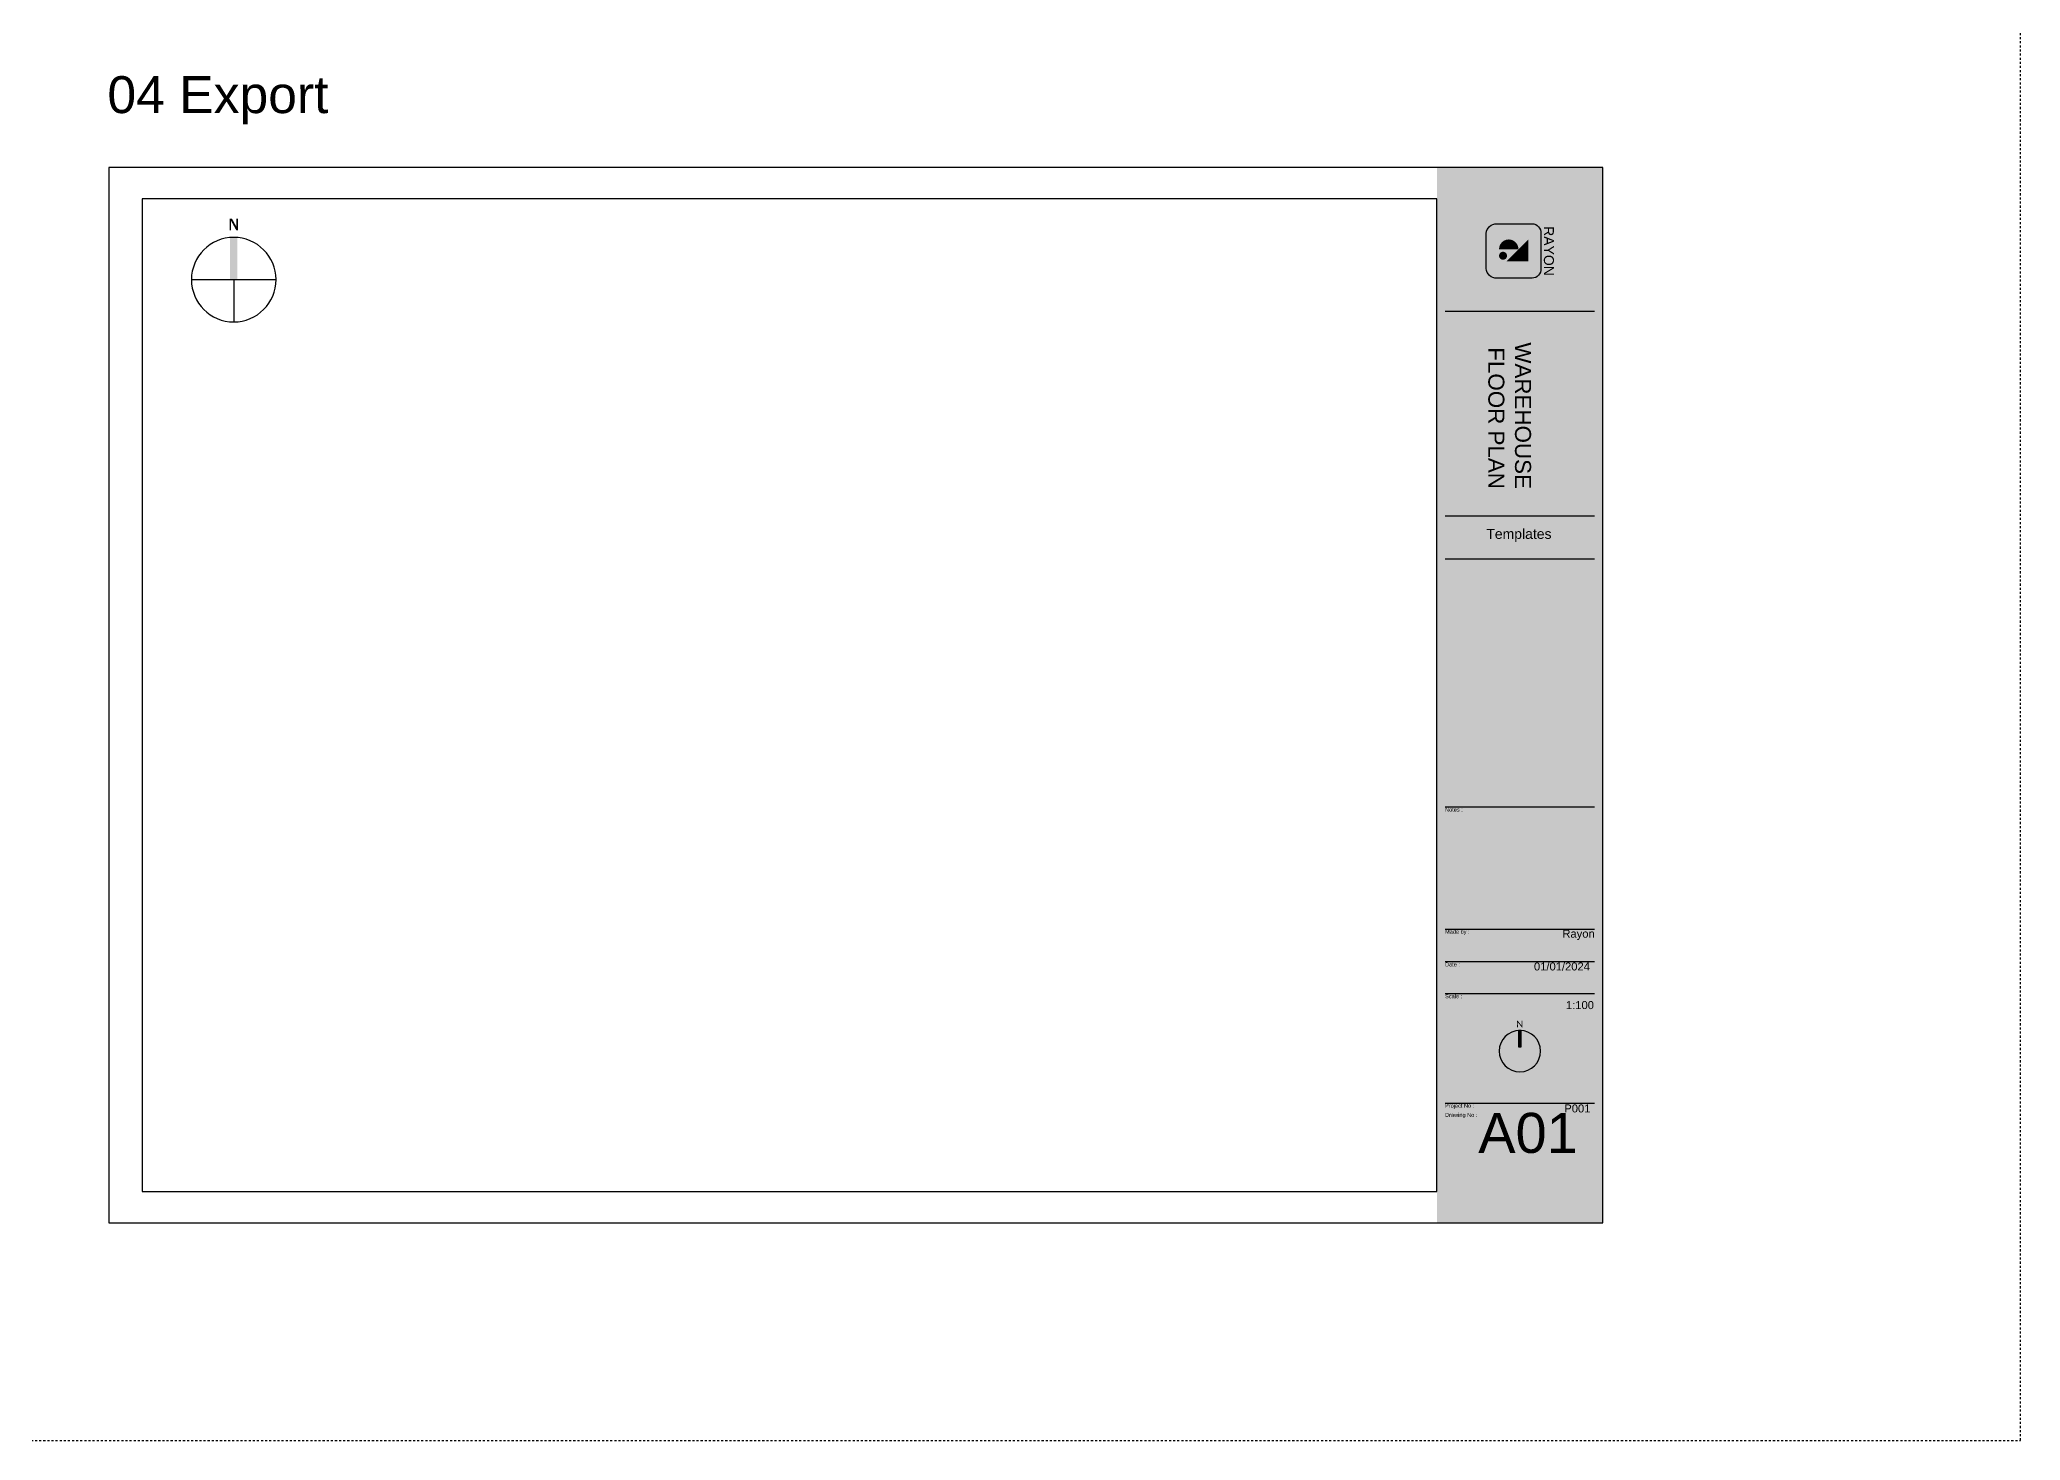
# Model space of a CAD drawing. Header units: metres. Extents: x -17 to 580, y -130 to 19.
# Drawn here: x 281.8 to 378.2, y -129.5 to -61.3 of the extents above; entities that cross this region are included whole.
import ezdxf

# ---------------------------------------------------------------- set-up
doc = ezdxf.new("R2010")
doc.units = ezdxf.units.M
for name, pattern in [('Copy of Style Black Line', [0]), ('Light Grey Page Line', [0]), ('Logo Line', [0]), ('Page Lines', [0]), ('Scale Grey Hatch', [0]), ('Section Lines', [0]), ('Style Hidden', [0.015, 0.006, -0.009])]:
    doc.linetypes.add(name, pattern=pattern)
doc.layers.add('Imported blocks', color=7, linetype='Continuous', true_color=0x7a8bf7)
doc.layers.add('Page Layout', color=7, linetype='Continuous', true_color=0xe0e0e0)
doc.styles.add('Grey Text', font='', dxfattribs={"height": 0.24})
doc.styles.add('Layout Text', font='', dxfattribs={"height": 1.8})
doc.styles.add('Layout Text Large', font='', dxfattribs={"height": 0.6})
doc.styles.add('Layout Text Subtitles', font='', dxfattribs={"height": 0.06})
doc.styles.add('Layout Text Titles', font='', dxfattribs={"height": 0.12})
doc.styles.add('Logo Text', font='', dxfattribs={"height": 0.15})
doc.styles.get('Grey Text').set_extended_font_data('arial')
doc.styles.get('Layout Text').set_extended_font_data('arial')
doc.styles.get('Layout Text Large').set_extended_font_data('arial')
doc.styles.get('Layout Text Subtitles').set_extended_font_data('arial')
doc.styles.get('Layout Text Titles').set_extended_font_data('arial')
doc.styles.get('Logo Text').set_extended_font_data('arial')

# ---------------------------------------------------------------- blocks, each defined once
blk = doc.blocks.new('North direction')
at = {"layer": 'Imported blocks', "transparency": 33554483}
for points in [[(-0.063, 0.599), (-0.063, 0.774), (-0.026, 0.774), (0.039, 0.656), (0.039, 0.774), (0.063, 0.774), (0.063, 0.599), (0.039, 0.599), (-0.039, 0.74), (-0.039, 0.599), (-0.063, 0.599)], [(-0.054, -0.14), (0.053, -0.14), (0.053, 0.494), (-0.054, 0.494), (-0.054, -0.14)]]:
    blk.add_hatch(color=256, dxfattribs=at).paths.add_polyline_path(points, flags=0)
at = {"layer": 'Imported blocks', "linetype": 'Copy of Style Black Line'}
blk.add_lwpolyline([(0.634, -0.14, 1), (-0.634, -0.14, 1), (0.634, -0.14)], format="xyb", close=True, dxfattribs=at)
for points in [[(-0.634, -0.14), (0.634, -0.14)], [(0, -0.14), (0, -0.774)]]:
    blk.add_lwpolyline(points, dxfattribs=at)
blk = doc.blocks.new('ScaledText_11')
at = {"layer": 'Imported blocks', "insert": (-10.557, -23.254), "char_height": 0.12, "width": 0.53746, "attachment_point": 7, "style": 'Layout Text Titles'}
blk.add_mtext('1:100', dxfattribs=at)
blk = doc.blocks.new('ScaledText')
at = {"layer": 'Imported blocks', "insert": (-9.201, -23.254), "char_height": 0.15, "width": 1.10787, "attachment_point": 8, "style": 'Logo Text'}
blk.add_mtext('RAYON', dxfattribs=at)
blk = doc.blocks.new('ScaledText_3')
at = {"layer": 'Imported blocks', "insert": (-10.557, -23.254), "char_height": 0.12, "width": 0.7217, "attachment_point": 1, "style": 'Layout Text Titles'}
blk.add_mtext('P001', dxfattribs=at)
blk = doc.blocks.new('ScaledText_5')
at = {"layer": 'Imported blocks', "insert": (-10.557, -23.254), "char_height": 0.15, "width": 1.25764, "attachment_point": 1, "style": 'Logo Text'}
blk.add_mtext('Templates', dxfattribs=at)
blk = doc.blocks.new('ScaledText_9')
at = {"layer": 'Imported blocks', "insert": (-10.557, -23.254), "char_height": 0.06, "width": 0.41831, "attachment_point": 1, "style": 'Layout Text Subtitles'}
blk.add_mtext('Notes :', dxfattribs=at)
blk = doc.blocks.new('Rayon logo')
at = {"layer": 'Imported blocks', "transparency": 33554483}
blk.add_hatch(color=256, dxfattribs=at).paths.add_polyline_path([(-0.204, 0.143), (-0.204, -0.285), (0.224, -0.285), (-0.204, 0.143)], flags=0)
h = blk.add_hatch(color=256, dxfattribs=at)
edge = h.paths.add_edge_path(flags=0)
edge.add_arc((-0.093, 0.207), 0.0788, 0, 180)
edge.add_arc((-0.093, 0.207), 0.0788, 180, 360)
edge.add_line((-0.014, 0.207), (-0.014, 0.207))
h = blk.add_hatch(color=256, dxfattribs=at)
edge = h.paths.add_edge_path(flags=0)
edge.add_line((0.034, 0.286), (0.034, -0.094))
edge.add_arc((0.035, 0.096), 0.19, 269.8102, 450.2821)
edge.add_line((0.034, 0.286), (0.034, 0.286))
at = {"layer": 'Imported blocks', "linetype": 'Logo Line'}
blk.add_lwpolyline([(-0.532, -0.361), (-0.532, 0.327, -0.409601), (-0.344, 0.533), (0.344, 0.533, -0.409601), (0.532, 0.327), (0.532, -0.361, -0.409601), (0.344, -0.533), (-0.344, -0.533, -0.409601), (-0.532, -0.361)], format="xyb", close=True, dxfattribs=at)
blk = doc.blocks.new('ScaledText_12')
at = {"layer": 'Imported blocks', "insert": (-10.557, -23.254), "char_height": 0.06, "width": 0.88953, "attachment_point": 1, "style": 'Layout Text Subtitles'}
blk.add_mtext('Drawing No :', dxfattribs=at)
blk = doc.blocks.new('ScaledText_13')
at = {"layer": 'Imported blocks', "insert": (-10.557, -23.254), "char_height": 0.24, "width": 3.02064, "attachment_point": 9, "style": 'Grey Text'}
blk.add_mtext('WAREHOUSE FLOOR PLAN', dxfattribs=at)
blk = doc.blocks.new('ScaledText_15')
at = {"layer": 'Imported blocks', "insert": (-10.557, -23.15), "char_height": 0.6, "width": 1.64292, "attachment_point": 1, "style": 'Layout Text Large'}
blk.add_mtext('A01', dxfattribs=at)
blk = doc.blocks.new('ScaledText_17')
at = {"layer": 'Imported blocks', "insert": (-10.557, -23.254), "char_height": 0.12, "width": 1.13702, "attachment_point": 1, "style": 'Layout Text Titles'}
blk.add_mtext('01/01/2024', dxfattribs=at)
blk = doc.blocks.new('ScaledText_18')
at = {"layer": 'Imported blocks', "insert": (-10.557, -23.254), "char_height": 0.06, "width": 0.88953, "attachment_point": 1, "style": 'Layout Text Subtitles'}
blk.add_mtext('Made by :', dxfattribs=at)
blk = doc.blocks.new('ScaledText_19')
at = {"layer": 'Imported blocks', "insert": (-10.557, -23.254), "char_height": 0.06, "width": 0.38977, "attachment_point": 1, "style": 'Layout Text Subtitles'}
blk.add_mtext('Scale :', dxfattribs=at)
blk = doc.blocks.new('ScaledText_20')
at = {"layer": 'Imported blocks', "insert": (-10.557, -23.254), "char_height": 0.12, "width": 0.60476, "attachment_point": 1, "style": 'Layout Text Titles'}
blk.add_mtext('Rayon\\P', dxfattribs=at)
blk = doc.blocks.new('ScaledText_23')
at = {"layer": 'Imported blocks', "insert": (-10.557, -23.254), "char_height": 0.06, "width": 0.88953, "attachment_point": 1, "style": 'Layout Text Subtitles'}
blk.add_mtext('Project No :', dxfattribs=at)
blk = doc.blocks.new('ScaledText_25')
at = {"layer": 'Imported blocks', "insert": (-10.557, -23.254), "char_height": 0.06, "width": 0.88953, "attachment_point": 1, "style": 'Layout Text Subtitles'}
blk.add_mtext('Date :', dxfattribs=at)
blk = doc.blocks.new('Page layout vertical')
at = {"layer": 'Imported blocks', "transparency": 33554483}
for points in [[(16.335, -14.835), (21, -14.835), (21, 14.835), (16.335, 14.835), (16.335, -14.835)], [(18.63, -9.885), (18.707, -9.885), (18.707, -9.431), (18.63, -9.431), (18.63, -9.885)]]:
    blk.add_hatch(color=256, dxfattribs=at).paths.add_polyline_path(points, flags=0)
h = blk.add_hatch(color=256, dxfattribs=at)
edge = h.paths.add_edge_path(flags=0)
edge.add_line((18.589, -9.339), (18.587, -9.151))
edge.add_line((18.587, -9.151), (18.601, -9.151))
edge.add_arc((18.601, -9.164), 0.0129, 39.4619, 88.5174, ccw=False)
edge.add_line((18.611, -9.156), (18.72, -9.295))
edge.add_line((18.72, -9.295), (18.717, -9.149))
edge.add_line((18.717, -9.149), (18.739, -9.149))
edge.add_line((18.739, -9.149), (18.742, -9.337))
edge.add_line((18.742, -9.337), (18.73, -9.337))
edge.add_arc((18.729, -9.325), 0.0124, 222.2647, 270.5399, ccw=False)
edge.add_line((18.72, -9.333), (18.609, -9.193))
edge.add_line((18.609, -9.193), (18.612, -9.339))
edge.add_line((18.612, -9.339), (18.589, -9.339))
edge.add_line((18.589, -9.339), (18.589, -9.339))
at = {"layer": 'Imported blocks', "linetype": 'Page Lines'}
blk.add_lwpolyline([(-21, -14.835), (21, -14.835), (21, 14.835), (-21, 14.835), (-21, -14.835)], close=True, dxfattribs=at)
at = {"layer": 'Imported blocks', "linetype": 'Light Grey Page Line'}
blk.add_lwpolyline([(-20.06, -13.955), (16.335, -13.955), (16.335, 13.955), (-20.06, 13.955), (-20.06, -13.955)], close=True, dxfattribs=at)
for points in [[(16.565, 10.794), (20.77, 10.794)], [(16.565, 5.037), (20.77, 5.037)], [(16.565, 3.831), (20.77, 3.831)], [(16.565, -3.142), (20.77, -3.142)], [(16.565, -6.576), (20.77, -6.576)], [(16.565, -7.483), (20.77, -7.483)], [(16.565, -8.391), (20.77, -8.391)], [(16.565, -11.465), (20.77, -11.465)]]:
    blk.add_lwpolyline(points, dxfattribs=at)
at = {"layer": 'Imported blocks', "linetype": 'Section Lines'}
blk.add_lwpolyline([(19.249, -10.007, 1), (18.087, -10.007, 1), (19.249, -10.007)], format="xyb", close=True, dxfattribs=at)
at = {"layer": 'Imported blocks', "linetype": 'Scale Grey Hatch'}
blk.add_lwpolyline([(18.63, -9.885), (18.707, -9.885), (18.707, -9.431), (18.63, -9.431), (18.63, -9.885)], close=True, dxfattribs=at)
at = {"layer": 'Imported blocks'}
for name, p, xscale, yscale, rotation in [('Rayon logo', (18.493, 12.486), 1.440735794279411, 1.440735794279411, 90), ('ScaledText', (62.939, -4.766), 1.874944988229938, 1.874944988229938, 270), ('ScaledText_13', (61.375, -13.997), 1.874944988229939, 1.874944988229939, 270)]:
    blk.add_blockref(name, p, dxfattribs=dict(at, xscale=xscale, yscale=yscale, rotation=rotation))
at = {"layer": 'Imported blocks', "xscale": 1.874944988229938, "yscale": 1.874944988229938}
for name, p in [('ScaledText_5', (37.518, 48.274)), ('ScaledText_9', (36.359, 40.439)), ('ScaledText_18', (36.359, 37.008)), ('ScaledText_20', (39.657, 37.008)), ('ScaledText_25', (36.359, 36.086)), ('ScaledText_17', (38.858, 36.086)), ('ScaledText_19', (36.359, 35.193)), ('ScaledText_23', (36.359, 32.115)), ('ScaledText_3', (39.711, 32.095)), ('ScaledText_12', (36.359, 31.857)), ('ScaledText_15', (37.293, 31.663))]:
    blk.add_blockref(name, p, dxfattribs=at)

msp = doc.modelspace()

# ---------------------------------------------------------------- linework, layer by layer
at = {"layer": 'Page Layout', "linetype": 'Style Hidden'}
msp.add_lwpolyline([(185.3388148, -129.4521211), (378.181655, -129.4521211), (378.181655, 6.9070518), (185.3388148, 6.9070518), (185.3388148, -129.4521211)], close=True, dxfattribs=at)

# ---------------------------------------------------------------- block references
at = {"layer": 'Imported blocks'}
for name, p, xscale, yscale in [('Page layout vertical', (321.4931112, -93.1796294), 1.731530053663056, 1.731530053663056), ('ScaledText_11', (390.3346409, -32.9697651), 3.246523596085062, 3.246523596085062)]:
    msp.add_blockref(name, p, dxfattribs=dict(at, xscale=xscale, yscale=yscale))
at = {"layer": 'Page Layout', "xscale": 3.24661885061826, "yscale": 3.24661885061826}
msp.add_blockref('North direction', (291.2091787, -72.5011091), dxfattribs=at)

# ---------------------------------------------------------------- texts
at = {"layer": 'Page Layout', "insert": (285.060546, -63.0506943), "char_height": 1.8, "width": 34.98581273, "attachment_point": 1, "style": 'Layout Text'}
msp.add_mtext('04 Export', dxfattribs=at)

doc.saveas('drawing.dxf')
